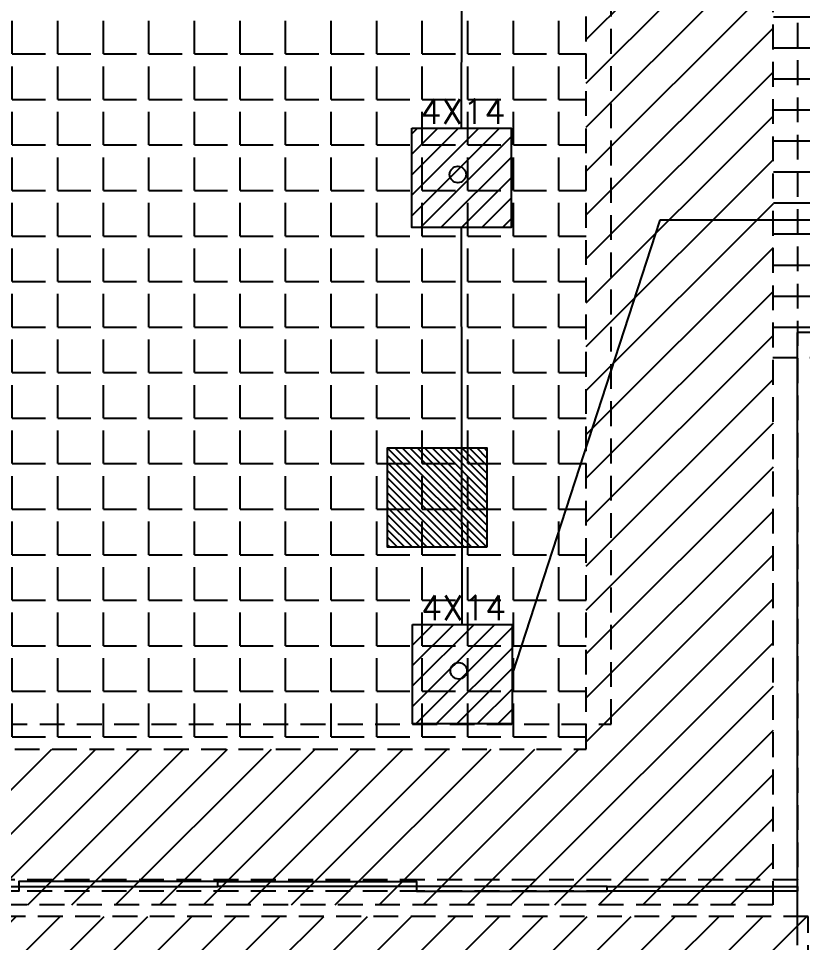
# Model space of a CAD drawing. Header units: inches. Extents: x 567115 to 582893, y 124948 to 133566.
# Drawn here: x 575249 to 575722, y 130391 to 130949 of the extents above; entities that cross this region are included whole.
import ezdxf

# ---------------------------------------------------------------- set-up
doc = ezdxf.new("R2010")
doc.units = ezdxf.units.IN
doc.header["$MEASUREMENT"] = 0
doc.linetypes.add('DASHED', pattern=[0.75, 0.5, -0.25])
doc.layers.add('bargh', color=2, linetype='Continuous', plot=False)
for name, color, linetype in [('Door', 1, 'Continuous'), ('kazeb', 15, 'Continuous'), ('khatchin', 15, 'DASHED'), ('LIGHTING', 3, 'Continuous'), ('LIGHTING WIRE', 4, 'Continuous'), ('wall kanaf', 4, 'Continuous')]:
    doc.layers.add(name, color=color, linetype=linetype)
doc.styles.add('ROMANS', font='romans.shx')

# ---------------------------------------------------------------- blocks, each defined once
blk = doc.blocks.new('barh')
at = {"layer": 'bargh', "ltscale": 80}
h = blk.add_hatch(dxfattribs=at)
h.set_pattern_fill('ANSI31', color=256)
h.set_pattern_definition([(45, (-26898.8397, -10198.602), (-2.24506403, 2.24506403), [])])
h.paths.add_polyline_path([(60, 60), (0, 60), (0, 0), (60, 0)])
blk.add_lwpolyline([(60, 60), (0, 60), (0, 0), (60, 0)], close=True, dxfattribs=at)
blk = doc.blocks.new('4X14TO')
at = {"layer": 'LIGHTING'}
h = blk.add_hatch(dxfattribs=at)
h.set_pattern_fill('ANSI31', color=30, scale=70, style=0)
h.set_pattern_definition([(45, (-31130.77, -3717.395), (-6.1871843, 6.1871843), [])])
h.paths.add_polyline_path([(-60, 60), (0, 60), (0, 0), (-60, 0)])
at = {"layer": 'LIGHTING', "color": 3}
blk.add_lwpolyline([(-60, 60), (0, 60), (0, 0), (-60, 0)], close=True, dxfattribs=at)
at = {"layer": 'LIGHTING', "color": 2}
blk.add_circle((-32.19, 31.99), 4.96, dxfattribs=at)
at = {"layer": 'LIGHTING', "color": 2, "insert": (-3.44, 70.07), "char_height": 15, "attachment_point": 6, "style": 'ROMANS'}
blk.add_mtext('4X14', dxfattribs=at)

msp = doc.modelspace()

# ---------------------------------------------------------------- hatches: boundary and pattern name
at = {"layer": 'kazeb'}
h = msp.add_hatch(dxfattribs=at)
h.set_pattern_fill('LINE', color=256, scale=150)
edge = h.paths.add_edge_path()
edge.add_line((576254.07, 130421.54), (576500.57, 130421.54))
edge.add_line((576500.57, 130421.54), (576500.57, 130485.04))
edge.add_line((576500.57, 130485.04), (576528.07, 130485.04))
edge.add_line((576528.07, 130485.04), (576528.07, 131106.54))
edge.add_line((576528.07, 131106.54), (576494.07, 131106.54))
edge.add_line((576494.07, 131106.54), (576494.07, 131569.58))
edge.add_arc((575608.92, 130539.17), 1358.39, 49.33682, 64.23315)
edge.add_arc((575361.05, 133230.38), 1690.44, 281.72492, 299.7328, ccw=False)
edge.add_line((575704.57, 131575.22), (575704.57, 130744.04))
edge.add_line((575704.57, 130744.04), (576257.81, 130743.13))
edge.add_line((576257.81, 130743.13), (576257.81, 130425.62))
h = msp.add_hatch(dxfattribs=at)
h.set_pattern_fill('ANSI31', color=256, scale=150)
edge = h.paths.add_edge_path()
edge.add_line((575704.57, 131575.22), (575704.57, 130413.54))
edge.add_line((575704.57, 130413.54), (575004.07, 130413.54))
edge.add_line((575004.07, 130413.54), (575004.07, 131578.29))
edge.add_arc((575361.57, 133229.55), 1689.52, 257.78367, 281.71317)
h.paths.add_polyline_path([(575111.57, 131467.55), (575111.57, 130507.55), (575591.57, 130507.55), (575591.57, 131467.55)], flags=16)
h = msp.add_hatch(dxfattribs=at)
h.set_pattern_fill('ANGLE', color=256, scale=100, style=0)
h.set_pattern_definition([(0, (0, 0), (0, 27.5), [20, -7.5]), (90, (0, 0), (-27.5, 2e-15), [20, -7.5])])
h.paths.add_polyline_path([(575111.57, 131467.55), (575111.57, 130507.55), (575591.57, 130507.55), (575591.57, 131467.55)])
h = msp.add_hatch(dxfattribs=at)
h.set_pattern_fill('ANSI31', color=256, scale=150)
h.paths.add_polyline_path([(575725.57, 130406.54), (574229.07, 130406.54), (574229.07, 129706.54), (574137.07, 129706.54), (574137.07, 129456.54), (574229.07, 129456.54), (574229.07, 129021.04), (574919.07, 129021.04), (574919.07, 129091.54), (575725.57, 129091.54)])
h.paths.add_polyline_path([(575471.57, 130259.04), (574451.57, 130259.04), (574451.57, 129239.04), (575471.57, 129239.04)], flags=16)

# ---------------------------------------------------------------- linework, layer by layer
at = {"layer": 'Door'}
for points in [[(575369.09, 130427.65), (575249.09, 130427.65), (575249.09, 130424.65), (575369.09, 130424.65)], [(575369.09, 130427.65), (575489.09, 130427.65), (575489.09, 130424.65), (575369.09, 130424.65)], [(575134.09, 130424.65), (575249.09, 130424.65), (575249.09, 130421.65), (575134.09, 130421.65)], [(575604.09, 130424.65), (575489.09, 130424.65), (575489.09, 130421.65), (575604.09, 130421.65)], [(575604.09, 130424.65), (575719.09, 130424.65), (575719.09, 130421.65), (575604.09, 130421.65)]]:
    msp.add_lwpolyline(points, close=True, dxfattribs=at)
at = {"layer": 'khatchin', "ltscale": 30}
for points in [[(576254.07, 130421.54), (576494.07, 130421.54), (576494.07, 130491.54), (576528.07, 130491.54), (576528.07, 131106.54), (576494.07, 131106.54), (576494.07, 131569.58, 0.065089), (576199.43, 131762.5, -0.079001), (575704.07, 131575.22), (575704.07, 130744.04), (576258.07, 130744.04), (576257.81, 130425.62)], [(575719.09, 131576.21), (575719.09, 130428.65), (575019.09, 130428.65), (575019.09, 131602.57, 0.032821), (575230.53, 131563.55, 0.017479), (575573.52, 131557.56, 0.02166), (575719.09, 131576.21, 0.011002)], [(575704.07, 131575.22), (575704.07, 130413.54), (575004.07, 130413.54), (575004.07, 131578.29, 0.104793), (575704.57, 131575.22, 0.011002)]]:
    msp.add_lwpolyline(points, format="xyb", dxfattribs=at)
for points in [[(575126.59, 131482.66), (575126.59, 130522.66), (575606.59, 130522.66), (575606.59, 131482.66), (575126.59, 131482.66)], [(575111.57, 131467.55), (575111.57, 130507.55), (575591.57, 130507.55), (575591.57, 131467.55), (575111.57, 131467.55)], [(574244.09, 129721.65), (574174.09, 129721.65), (574174.09, 129476.65), (574244.09, 129476.65), (574244.09, 129114.15), (575740.59, 129114.15), (575740.59, 129800.15), (576516.59, 129800.15), (576516.59, 130077.15), (575719.09, 130077.15), (575719.09, 130421.65), (574244.09, 130421.65), (574244.09, 129721.65)], [(575725.57, 130406.54), (574229.07, 130406.54), (574229.07, 129706.54), (574137.07, 129706.54), (574137.07, 129456.54), (574229.07, 129456.54), (574229.07, 129021.04), (574919.07, 129021.04), (574919.07, 129091.54), (575725.57, 129091.54), (575725.57, 130406.54)]]:
    msp.add_lwpolyline(points, dxfattribs=at)
at = {"layer": 'LIGHTING WIRE'}
for p, q in [((575516.21, 130882.68), (575517.1, 131122.75)), ((575636.01, 130827.01), (575546.72, 130552.85)), ((575951.91, 130827.21), (575636.01, 130827.01)), ((575516.72, 130582.85), (575516.21, 130822.68))]:
    msp.add_line(p, q, dxfattribs=at)
at = {"layer": 'wall kanaf', "color": 15}
for p in [(575719.09, 130389.15), (576273.09, 130759.15)]:
    msp.add_line(p, (575719.09, 130759.15), dxfattribs=at)

# ---------------------------------------------------------------- block references
at = {"layer": 'bargh', "xscale": -1, "rotation": 180}
msp.add_blockref('barh', (575471.57, 130689.48), dxfattribs=at)
at = {"layer": 'LIGHTING', "ltscale": 20}
for p in [(575546.21, 130822.68), (575546.72, 130522.85)]:
    msp.add_blockref('4X14TO', p, dxfattribs=at)

doc.saveas('drawing.dxf')
